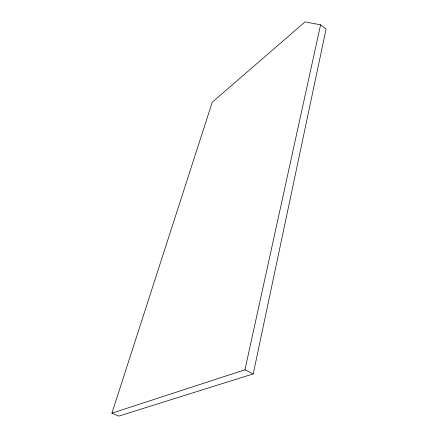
<?xml version="1.0" encoding="UTF-8"?>
<svg xmlns="http://www.w3.org/2000/svg" width="438" height="438" viewBox="0 0 438 438"><rect width="100%" height="100%" fill="white"/><g stroke="black" fill="none" stroke-linecap="round" stroke-linejoin="round"><path stroke-width="0.66" d="M253.224 373.904L326.091 29.034L320.583 24.818L305.056 21.9L212.266 102.196L111.909 413.171L118.742 416.1L253.224 373.904L244.951 369.803L111.909 413.171M244.951 369.803L320.583 24.818"/></g></svg>
